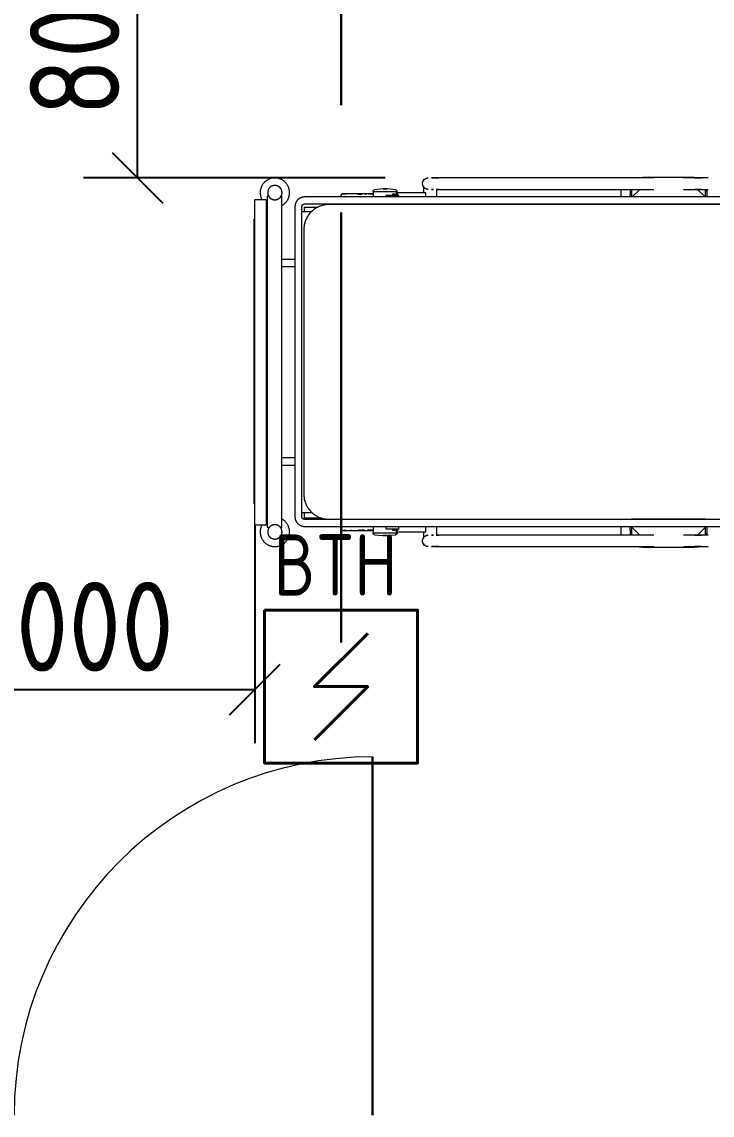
# Model space of a CAD drawing. Header units: millimetres. Extents: x -174154 to -170572, y -111302 to -109817.
# Drawn here: x -171632.9 to -171613.64, y -110535.89 to -110505.38 of the extents above; entities that cross this region are included whole.
import ezdxf

# ---------------------------------------------------------------- set-up
doc = ezdxf.new("R2010")
doc.units = ezdxf.units.MM
doc.set_wipeout_variables(frame=1)
doc.linetypes.add('ACAD_ISO02W100', pattern=[15, 12, -3])
doc.layers.get('Defpoints').update_dxf_attribs({"color": 70})
for name, color, linetype, lineweight in [('!Подложка', 252, 'ACAD_ISO02W100', 25), ('Двери', 7, 'Continuous', 18), ('Кабель ПС', 20, 'ACAD_ISO02W100', 30), ('Панель', 7, 'Continuous', 18), ('ПС', 1, 'Continuous', 50), ('Размеры', 7, 'Continuous', 9), ('Специальное оборудование', 7, 'Continuous', 18)]:
    doc.layers.add(name, color=color, linetype=linetype, lineweight=lineweight)
doc.styles.add('GOST Common', font='GOST Common.ttf', dxfattribs={"width": 0.9, "height": 250})
doc.styles.get("Standard").update_dxf_attribs({"font": 'GOST_A.TTF'})
doc.dimstyles.new('ADSK_Проверочный', dxfattribs={"dimscale": 304.8, "dimtxt": 251.428749, "dimasz": 0.463911, "dimexe": 0.492126, "dimexo": 0.492126, "dimgap": 0.164042, "dimtad": 1, "dimdec": 0, "dimdsep": 46, "dimtxsty": 'GOST Common', "dimblk1": 'OBLIQUE', "dimblk2": 'OBLIQUE', "dimsah": 1, "dimcen": 0.09, "dimazin": 0, "dimtfac": 1, "dimtdec": 4, "dimtix": 1, "dimtmove": 0, "dimatfit": 3, "dimfxl": 1, "dimtvp": 1, "dimtolj": 1, "dimtzin": 0, "dimarcsym": 2})

# ---------------------------------------------------------------- blocks, each defined once
blk = doc.blocks.new('*U11')
at = {"layer": 'ПС', "ltscale": 300, "insert": (138.9, 388.4), "char_height": 120, "width": 281.478, "attachment_point": 5, "bg_fill": 3, "box_fill_scale": 1, "bg_fill_color": 256, "bg_fill_transparency": 0}
blk.add_mtext('BTH', dxfattribs=at)
blk.add_wipeout([(0, 300), (300, 300), (300, 0), (0, 0)]).dxf.layer = 'ПС'
at = {"layer": 'ПС', "color": 1, "lineweight": 40}
blk.add_lwpolyline([(0, 300), (300, 300), (300, 0), (0, 0)], close=True, dxfattribs=at)
at = {"layer": 'ПС', "lineweight": 40, "ltscale": 100}
blk.add_lwpolyline([(202.1, 254.3), (97.9, 150), (202.1, 150), (97.9, 45.7)], dxfattribs=at)
blk = doc.blocks.new('AC_Дверь_Однопольная_ПВХ - 960х2080h В О Л-799633-В_АР_ПЭ_02 Этаж')
at = {"layer": 'Панель', "lineweight": 30}
blk.add_line((500, 62.5), (500, 1062.5), dxfattribs=at)
at = {"layer": 'Панель'}
blk.add_arc((500, 62.5), 1000, 90, 180, dxfattribs=at)
blk = doc.blocks.new('Medical_All_ARJO_Enterprise-8000_Patient-Bed - Citadel-V16-В_АР_ПЭ_02 Этаж')
at = {"layer": 'Специальное оборудование'}
for p, q in [((-784.3, 510.6), (-784.3, 505.7)), ((-784.3, 491.8), (-784.3, 473.8)), ((-784.2, 510.6), (-784.2, 510.6)), ((-784.2, 510.6), (-779.6, 510.6)), ((-741.4, 514.5), (-761.7, 514.5)), ((-761.7, 514.5), (-741.4, 514.5)), ((-141.7, 514.5), (-741.4, 514.5)), ((-180.3, 516), (-177.6, 516)), ((-177.6, 516), (-172.9, 516)), ((-27.7, 516), (-172.9, 516)), ((-172.9, 516), (-172.9, 514.8)), ((-42.2, 514.5), (-58.5, 514.5)), ((-27.7, 514.8), (-27.7, 516)), ((-27.7, 516), (-23.1, 516)), ((-8.8, 514.5), (-26.9, 514.5)), ((-26.7, 514.5), (-8.8, 514.5)), ((-23.1, 516), (-20.3, 516)), ((-1220.7, 464.5), (-1220.7, -461.4)), ((-1220.7, 464.5), (-1216.7, 464.5)), ((-1180.9, 464.5), (-1178.9, 464.5)), ((-1178.9, -461.4), (-1178.9, 464.5)), ((7.5, 461.2), (-1116, 461.2)), ((-976.7, 468.8), (-976.7, 468.8)), ((-955.7, 468.8), (-967.4, 468.8)), ((-967.4, 468.8), (-955.7, 468.8)), ((-966.4, 469.7), (-966.4, 468.8)), ((-964.8, 469.7), (-962.1, 469.7)), ((-955.7, 468.8), (-955.7, 468.8)), ((-938.5, 469.7), (-955.1, 469.7)), ((-938.5, 469.7), (-954.9, 469.7)), ((-944.4, 468.8), (-946.7, 468.8)), ((-946.7, 468.8), (-944.4, 468.8)), ((-944.2, 468.8), (-946.4, 468.8)), ((-946.4, 468.8), (-944.2, 468.8)), ((-938.5, 469.7), (-935.6, 469.7)), ((-938.5, 469.7), (-924.6, 469.7)), ((-924.6, 469.7), (-938.5, 469.7)), ((-938.5, 469.7), (-924.6, 469.7)), ((-924.6, 469.7), (-938.5, 469.7)), ((-924.6, 468.8), (-938.5, 468.8)), ((-924.6, 468.8), (-938.5, 468.8)), ((-924.9, 476.5), (-924.9, 460.9)), ((-924.9, 476.5), (-908.1, 476.5)), ((-897.9, 483.8), (-920.4, 481.4)), ((-908.1, 476.5), (-891.4, 476.5)), ((-891.4, 483.8), (-897, 483.8)), ((-897, 483.8), (-891.4, 483.8)), ((-891.4, 483.8), (-885.7, 483.8)), ((-885.7, 483.8), (-891.4, 483.8)), ((-891.4, 476.5), (-874.7, 476.5)), ((-887.9, 466), (-870.3, 466)), ((-887.9, 460.8), (-887.9, 466)), ((-862.4, 481.4), (-884.9, 483.8)), ((-874.7, 476.5), (-862.4, 476.5)), ((-870.5, 469), (-870.5, 466)), ((-870.5, 469), (-855.8, 469)), ((-865.1, 469), (-870.5, 469)), ((-870.3, 466), (-853.2, 466)), ((-865.8, 469.7), (-865.7, 469.7)), ((-862.4, 476.5), (-857.9, 476.5)), ((-855.8, 469), (-861.3, 469)), ((-859.6, 473.8), (-815.1, 473.8)), ((-859.6, 466), (-859.6, 473.8)), ((-857.9, 466), (-857.9, 476.5)), ((-855.8, 466), (-855.8, 469)), ((-853.2, 460.8), (-853.2, 466)), ((-815.1, 473.8), (-809.9, 473.8)), ((-809.9, 473.8), (-777.8, 473.8)), ((-777.8, 460.8), (-777.8, 473.8)), ((-755.8, 482.5), (-761.7, 482.5)), ((-761.7, 482.5), (-755.9, 482.5)), ((-741.4, 482.5), (-748.9, 482.5)), ((-748.9, 482.5), (-741.4, 482.5)), ((-747.1, 460.8), (-747.1, 482.5)), ((-741.4, 482.5), (-141.7, 482.5)), ((-232.3, 475.3), (-232.3, 482.1)), ((-232.3, 472.4), (-232.3, 475.3)), ((-232.3, 463.2), (-232.3, 472.4)), ((-232.3, 461), (-232.3, 463.2)), ((-207.9, 482.1), (-207.9, 475.3)), ((-203.7, 477.3), (-207.9, 477.3)), ((-207.9, 475.3), (-207.9, 472.4)), ((-207.9, 472.4), (-207.9, 468)), ((-207.9, 462.1), (-207.9, 468.4)), ((-203.7, 479.6), (-203.7, 476.4)), ((-203.7, 476.8), (-203.7, 470.4)), ((-203.7, 470.4), (-203.7, 462.1)), ((-201.2, 462.4), (-202.4, 461)), ((-180.8, 482.5), (-201.2, 462.4)), ((-58.5, 482.5), (-42.2, 482.5)), ((-26.9, 482.5), (-8.8, 482.5)), ((-8.8, 482.5), (-26.7, 482.5)), ((0.6, 462.4), (-19.8, 482.5)), ((785.8, 461.2), (1.7, 461.2)), ((3.1, 476.4), (3.1, 479.6)), ((7.3, 477.3), (3.1, 477.3)), ((3.1, 470.4), (3.1, 476.8)), ((3.1, 462.1), (3.1, 470.4)), ((7.3, 475.3), (7.3, 482.1)), ((7.3, 472.4), (7.3, 475.3)), ((7.3, 463.2), (7.3, 472.4)), ((7.3, 461.2), (7.3, 463.2)), ((-1222.9, 453.4), (-1254.9, 453.4)), ((-1254.9, 387.2), (-1254.9, 453.4)), ((-1222.9, 453.4), (-1222.9, 387.2)), ((-1142.8, 434.5), (-1142.8, -431.5)), ((-1123.2, -431.5), (-1123.2, 434.5)), ((-1117.3, 432.7), (-1117.3, 419.5)), ((-1117.3, 432.7), (-1105, 432.7)), ((-1116, 441.7), (7.5, 441.7)), ((-1105, 432.7), (-1080.5, 432.7)), ((-1080.5, 432.7), (-1078, 432.7)), ((-88.8, 440.1), (-1048, 440.1)), ((-1004.5, 442), (-1004.5, 440.1)), ((-924.9, 442), (-924.9, 440.1)), ((-887.9, 439.8), (-887.9, 442)), ((-853.2, 439.8), (-853.2, 442)), ((-207.9, 440), (-207.9, 442)), ((-203.7, 442), (-203.7, 440)), ((1.7, 441.7), (785.8, 441.7)), ((3.1, 440), (3.1, 441.6)), ((7.3, 441.6), (7.3, 440)), ((-1254.9, 399.6), (-1256.9, 399.6)), ((-1256.9, 384.6), (-1256.9, 399.6)), ((-1256.9, 399.6), (-1256.9, 395.2)), ((-1097.5, 419.5), (-1123.2, 419.5)), ((-1256.9, -380.4), (-1256.9, 384.6)), ((-1254.9, -387.2), (-1254.9, 387.2)), ((-1222.9, 387.2), (-1222.9, -387.2)), ((-1118, 370.1), (-1118, -368.1)), ((-1142.5, 287.2), (-1178.9, 287.2)), ((-1178.9, 267.2), (-1142.5, 267.2)), ((-1142.4, -267.2), (-1178.9, -267.2)), ((-1178.9, -287.2), (-1142.4, -287.2)), ((-1256.9, -395.4), (-1256.9, -380.4)), ((-1256.9, -391), (-1256.9, -395.4)), ((-1256.9, -395.4), (-1254.9, -395.4)), ((-1254.9, -453.4), (-1254.9, -387.2)), ((-1222.9, -387.2), (-1222.9, -453.4)), ((-1123.2, -419.5), (-1095.1, -419.5)), ((-1117.3, -419.5), (-1117.3, -434.9)), ((-1254.9, -453.4), (-1222.9, -453.4)), ((-1221.6, -439.4), (-1222.8, -440.2)), ((-1105, -434.9), (-1117.3, -434.9)), ((7.5, -438.8), (-1116, -438.8)), ((-1080.5, -434.9), (-1105, -434.9)), ((-1068.6, -434.9), (-1080.5, -434.9)), ((-1048, -438.1), (-88.8, -438.1)), ((-887.9, -439.2), (-887.9, -437.7)), ((-853.2, -439.2), (-853.2, -437.7)), ((3.1, -438.4), (-203.7, -438.4)), ((785.8, -438.8), (1.7, -438.8)), ((-1214.8, -461.4), (-1220.7, -461.4)), ((-1178.9, -461.4), (-1182.8, -461.4)), ((-1116, -458.3), (7.5, -458.3)), ((-984.2, -469.7), (-986.5, -469.7)), ((-976.6, -468.8), (-976.6, -468.8)), ((-966.4, -468.8), (-966.4, -469.7)), ((-958, -468.8), (-965.2, -468.8)), ((-965.2, -468.8), (-958, -468.8)), ((-958.6, -468.8), (-965.1, -468.8)), ((-965.1, -468.8), (-958.6, -468.8)), ((-961.4, -469.7), (-964.1, -469.7)), ((-948.6, -468.8), (-956.3, -468.8)), ((-948.8, -468.8), (-954.9, -468.8)), ((-938.5, -469.7), (-941.2, -469.7)), ((-924.4, -468.8), (-938.5, -468.8)), ((-924.5, -468.8), (-938.5, -468.8)), ((-938.5, -469.7), (-938.5, -469.7)), ((-924.5, -469.7), (-938.5, -469.7)), ((-938.5, -469.7), (-938.5, -469.7)), ((-924.5, -469.7), (-938.5, -469.7)), ((-924.9, -458), (-924.9, -476.5)), ((-924.9, -476.5), (-921.5, -476.5)), ((-921.5, -476.5), (-917.6, -476.5)), ((-920.4, -481.4), (-897.9, -483.8)), ((-917.6, -476.5), (-912.3, -476.5)), ((-912.3, -476.5), (-891.4, -476.5)), ((-891.4, -483.8), (-897, -483.8)), ((-897, -483.8), (-891.4, -483.8)), ((-891.4, -476.5), (-857.9, -476.5)), ((-891.4, -483.8), (-885.7, -483.8)), ((-885.7, -483.8), (-891.4, -483.8)), ((-887.9, -466), (-887.9, -458)), ((-870.3, -466), (-887.9, -466)), ((-884.9, -483.8), (-862.4, -481.4)), ((-870.5, -466), (-870.5, -469)), ((-870.5, -469), (-865.1, -469)), ((-855.8, -469), (-870.5, -469)), ((-853.2, -466), (-870.3, -466)), ((-865.8, -469.7), (-865.7, -469.7)), ((-861.3, -469), (-855.8, -469)), ((-859.6, -473.8), (-859.6, -466)), ((-815.1, -473.8), (-859.6, -473.8)), ((-857.9, -476.5), (-859.1, -476.5)), ((-857.9, -476.5), (-857.9, -473.8)), ((-855.8, -469), (-855.8, -466)), ((-853.2, -466), (-853.2, -458)), ((-809.9, -473.8), (-815.1, -473.8)), ((-777.8, -473.8), (-809.9, -473.8)), ((-784.3, -473.8), (-784.3, -491.8)), ((-777.8, -473.8), (-777.8, -458)), ((-755.9, -482.5), (-761.7, -482.5)), ((-761.7, -482.5), (-755.8, -482.5)), ((-741.4, -482.5), (-748.9, -482.5)), ((-748.9, -482.5), (-741.4, -482.5)), ((-747.1, -482.5), (-747.1, -458)), ((-141.7, -482.5), (-741.4, -482.5)), ((-232.3, -463.2), (-232.3, -457.9)), ((-232.3, -472.4), (-232.3, -463.2)), ((-232.3, -475.3), (-232.3, -472.4)), ((-232.3, -482.1), (-232.3, -475.3)), ((-207.9, -468.4), (-207.9, -458.1)), ((-207.9, -468), (-207.9, -472.4)), ((-207.9, -472.4), (-207.9, -475.3)), ((-207.9, -475.3), (-207.9, -482.1)), ((-207.9, -477.3), (-203.7, -477.3)), ((-203.7, -458.1), (-203.7, -470.4)), ((-203.7, -470.4), (-203.7, -476.8)), ((-203.7, -476.4), (-203.7, -479.6)), ((-201.2, -462.4), (-180.8, -482.5)), ((-42.2, -482.5), (-58.5, -482.5)), ((-8.8, -482.5), (-26.9, -482.5)), ((-26.7, -482.5), (-8.8, -482.5)), ((-19.8, -482.5), (0.6, -462.4)), ((1.7, -458.3), (785.8, -458.3)), ((3.1, -470.4), (3.1, -458.3)), ((3.1, -476.8), (3.1, -470.4)), ((3.1, -479.6), (3.1, -476.4)), ((3.1, -477.3), (7.3, -477.3)), ((7.3, -463.2), (7.3, -458.3)), ((7.3, -472.4), (7.3, -463.2)), ((7.3, -475.3), (7.3, -472.4)), ((7.3, -482.1), (7.3, -475.3)), ((-784.3, -505.7), (-784.3, -510.6)), ((-779.6, -510.6), (-784.2, -510.6)), ((-784.2, -510.6), (-784.2, -510.6)), ((-741.4, -514.5), (-761.7, -514.5)), ((-761.7, -514.5), (-741.4, -514.5)), ((-741.4, -514.5), (-141.7, -514.5)), ((-177.6, -516), (-180.3, -516)), ((-172.9, -516), (-177.6, -516)), ((-172.9, -514.8), (-172.9, -516)), ((-172.9, -516), (-27.7, -516)), ((-58.5, -514.5), (-42.2, -514.5)), ((-27.7, -516), (-27.7, -514.8)), ((-23.1, -516), (-27.7, -516)), ((-26.9, -514.5), (-8.8, -514.5)), ((-8.8, -514.5), (-26.7, -514.5)), ((-20.3, -516), (-23.1, -516))]:
    blk.add_line(p, q, dxfattribs=at)
at = {"layer": 'Специальное оборудование', "flags": 128}
for points in [[(-1157.8, 473.4), (-1157.8, 475.1), (-1157.9, 476.7), (-1158.1, 478.3), (-1158.3, 480), (-1158.6, 481.6), (-1159, 483.2), (-1159.4, 484.8), (-1159.9, 486.3), (-1160.4, 487.9), (-1161, 489.4), (-1161.7, 490.9), (-1162.4, 492.4), (-1163.2, 493.8), (-1164.1, 495.2), (-1165, 496.6), (-1165.9, 497.9), (-1166.9, 499.2), (-1168, 500.5), (-1169.1, 501.7), (-1170.2, 502.8), (-1171.4, 504), (-1172.7, 505), (-1174, 506.1), (-1175.3, 507), (-1176.7, 507.9), (-1178.1, 508.8), (-1179.5, 509.6), (-1180.9, 510.3), (-1182.4, 511), (-1183.9, 511.7), (-1185.5, 512.2), (-1187.1, 512.7), (-1188.6, 513.2), (-1190.2, 513.5), (-1191.8, 513.8), (-1193.5, 514.1), (-1195.1, 514.3), (-1196.7, 514.4), (-1198.4, 514.4), (-1200, 514.4), (-1201.6, 514.3), (-1203.3, 514.2), (-1204.9, 514), (-1206.5, 513.7), (-1208.1, 513.4), (-1209.7, 513), (-1211.3, 512.5), (-1212.8, 512), (-1214.4, 511.4), (-1215.9, 510.7), (-1217.3, 510), (-1218.8, 509.2), (-1220.2, 508.4), (-1221.6, 507.5), (-1222.9, 506.6), (-1224.2, 505.6), (-1225.5, 504.6), (-1226.7, 503.5), (-1227.9, 502.3), (-1229, 501.1), (-1230.1, 499.9), (-1231.2, 498.6), (-1232.1, 497.3), (-1233.1, 496), (-1233.9, 494.6), (-1234.8, 493.2), (-1235.5, 491.7), (-1236.2, 490.2), (-1236.9, 488.7), (-1237.4, 487.2), (-1238, 485.6), (-1238.4, 484), (-1238.8, 482.4), (-1239.1, 480.8), (-1239.4, 479.2), (-1239.6, 477.6), (-1239.7, 476), (-1239.8, 474.3), (-1239.8, 473.4)], [(-1178.8, 473.4), (-1178.8, 474.2), (-1178.9, 475), (-1179, 475.8), (-1179.1, 476.6), (-1179.2, 477.4), (-1179.4, 478.2), (-1179.6, 479), (-1179.8, 479.7), (-1180.1, 480.5), (-1180.4, 481.2), (-1180.7, 482), (-1181.1, 482.7), (-1181.5, 483.4), (-1181.9, 484.1), (-1182.3, 484.7), (-1182.8, 485.4), (-1183.3, 486), (-1183.8, 486.6), (-1184.3, 487.2), (-1184.9, 487.8), (-1185.5, 488.3), (-1186.1, 488.9), (-1186.7, 489.3), (-1187.3, 489.8), (-1188, 490.3), (-1188.7, 490.7), (-1189.4, 491.1), (-1190.1, 491.4), (-1190.8, 491.8), (-1191.6, 492.1), (-1192.3, 492.4), (-1193.1, 492.6), (-1193.8, 492.8), (-1194.6, 493), (-1195.4, 493.1), (-1196.2, 493.3), (-1197, 493.4), (-1197.8, 493.4), (-1198.6, 493.4), (-1199.4, 493.4), (-1200.2, 493.4), (-1201, 493.3), (-1201.8, 493.2), (-1202.6, 493.1), (-1203.4, 492.9), (-1204.1, 492.7), (-1204.9, 492.5), (-1205.6, 492.2), (-1206.4, 491.9), (-1207.1, 491.6), (-1207.9, 491.3), (-1208.6, 490.9), (-1209.2, 490.5), (-1209.9, 490.1), (-1210.6, 489.6), (-1211.2, 489.1), (-1211.8, 488.6), (-1212.4, 488.1), (-1213, 487.5), (-1213.6, 486.9), (-1214.1, 486.3), (-1214.6, 485.7), (-1215.1, 485.1), (-1215.5, 484.4), (-1215.9, 483.7), (-1216.3, 483.1), (-1216.7, 482.3), (-1217.1, 481.6), (-1217.4, 480.9), (-1217.7, 480.1), (-1217.9, 479.4), (-1218.1, 478.6), (-1218.3, 477.8), (-1218.5, 477), (-1218.6, 476.3), (-1218.7, 475.5), (-1218.8, 474.7), (-1218.8, 473.9), (-1218.8, 473.4)], [(-770.8, 482.5), (-771.4, 482.5), (-772, 482.5), (-772.7, 482.6), (-773.3, 482.7), (-773.9, 482.8), (-774.6, 482.9), (-775.2, 483.1), (-775.8, 483.3), (-776.4, 483.5), (-777, 483.7), (-777.6, 484), (-778.1, 484.3), (-778.7, 484.6), (-779.3, 484.9), (-779.8, 485.3), (-780.3, 485.6), (-780.8, 486), (-781.3, 486.4), (-781.8, 486.9), (-782.2, 487.3), (-782.7, 487.8), (-783.1, 488.3), (-783.5, 488.8), (-783.9, 489.3), (-784.2, 489.8), (-784.6, 490.4), (-784.9, 490.9), (-785.2, 491.5), (-785.4, 492.1), (-785.7, 492.7), (-785.9, 493.3), (-786.1, 493.9), (-786.3, 494.5), (-786.4, 495.1), (-786.5, 495.7), (-786.6, 496.4), (-786.7, 497), (-786.7, 497.6), (-786.8, 498.3), (-786.7, 498.9), (-786.7, 499.6), (-786.7, 500.2), (-786.6, 500.8), (-786.5, 501.5), (-786.3, 502.1), (-786.2, 502.7), (-786, 503.3), (-785.8, 503.9), (-785.6, 504.5), (-785.3, 505.1), (-785, 505.7), (-784.7, 506.3), (-784.4, 506.8), (-784.1, 507.3), (-783.7, 507.9), (-783.3, 508.4), (-782.9, 508.9), (-782.5, 509.4), (-782, 509.8), (-781.6, 510.3), (-781.1, 510.7), (-780.6, 511.1), (-780.1, 511.5), (-779.5, 511.8), (-779, 512.2), (-778.4, 512.5), (-777.9, 512.8), (-777.3, 513.1), (-776.7, 513.3), (-776.1, 513.5), (-775.5, 513.7), (-774.9, 513.9), (-774.3, 514.1), (-773.6, 514.2), (-773, 514.3), (-772.4, 514.4), (-771.7, 514.4), (-771.1, 514.5), (-770.8, 514.5)], [(-183, 515.1), (-181.7, 515.7), (-180.3, 516)], [(10.5, 514.5), (7.3, 514.5), (4.1, 514.5), (0.9, 514.5), (-2.2, 514.5), (-5.3, 514.5), (-8.4, 514.5), (-11.5, 514.5), (-14.5, 514.5), (-17.5, 514.5), (-20.4, 514.5), (-23.3, 514.5), (-26.1, 514.5), (-28.8, 514.5), (-31.5, 514.5), (-34.1, 514.5), (-36.6, 514.5), (-39, 514.5), (-41.3, 514.5), (-42.2, 514.5)], [(-20.3, 516), (-18.9, 515.7), (-17.6, 515.1)], [(-1239.8, 473.4), (-1239.8, 471.8), (-1239.7, 470.2), (-1239.5, 468.5), (-1239.3, 466.9), (-1239, 465.3), (-1238.6, 463.7), (-1238.2, 462.1), (-1237.7, 460.5), (-1237.2, 459), (-1236.6, 457.5), (-1235.9, 456), (-1235.2, 454.5)], [(-1218.8, 473.4), (-1218.8, 472.6), (-1218.7, 471.8), (-1218.7, 471), (-1218.6, 470.3), (-1218.4, 469.5), (-1218.2, 468.7), (-1218, 467.9), (-1217.8, 467.1), (-1217.5, 466.4), (-1217.2, 465.6), (-1216.9, 464.9), (-1216.5, 464.2), (-1216.2, 463.5), (-1215.8, 462.8), (-1215.3, 462.1), (-1214.8, 461.5), (-1214.4, 460.9), (-1213.8, 460.2), (-1213.3, 459.7), (-1212.7, 459.1), (-1212.2, 458.5), (-1211.5, 458), (-1210.9, 457.5), (-1210.3, 457.1), (-1209.6, 456.6), (-1208.9, 456.2), (-1208.2, 455.8), (-1207.5, 455.4), (-1206.8, 455.1), (-1206.1, 454.8), (-1205.3, 454.5), (-1204.5, 454.3), (-1203.8, 454.1), (-1203, 453.9), (-1202.2, 453.7), (-1201.4, 453.6), (-1200.6, 453.5), (-1199.8, 453.5), (-1199, 453.4), (-1198.2, 453.4), (-1197.4, 453.5), (-1196.6, 453.6), (-1195.8, 453.7), (-1195, 453.8), (-1194.3, 454), (-1193.5, 454.2), (-1192.7, 454.4), (-1192, 454.6), (-1191.2, 454.9), (-1190.5, 455.3), (-1189.8, 455.6), (-1189.1, 456), (-1188.4, 456.4), (-1187.7, 456.8), (-1187, 457.3), (-1186.4, 457.8), (-1185.8, 458.3), (-1185.2, 458.8), (-1184.6, 459.3), (-1184.1, 459.9), (-1183.5, 460.5), (-1183, 461.2), (-1182.5, 461.8), (-1182.1, 462.5), (-1181.7, 463.1), (-1181.3, 463.8), (-1180.9, 464.5), (-1180.6, 465.3), (-1180.2, 466), (-1180, 466.7), (-1179.7, 467.5), (-1179.5, 468.3), (-1179.3, 469), (-1179.1, 469.8), (-1179, 470.6), (-1178.9, 471.4), (-1178.8, 472.2), (-1178.8, 473), (-1178.8, 473.4)], [(-1178.8, 437.6), (-1177.4, 438.5), (-1176, 439.4), (-1174.7, 440.3), (-1173.4, 441.3), (-1172.1, 442.3), (-1170.9, 443.4), (-1169.7, 444.6), (-1168.6, 445.7), (-1167.5, 447), (-1166.5, 448.2), (-1165.5, 449.6), (-1164.5, 450.9), (-1163.7, 452.3), (-1162.9, 453.7), (-1162.1, 455.2), (-1161.4, 456.7), (-1160.8, 458.2), (-1160.2, 459.7), (-1159.7, 461.3), (-1159.2, 462.8), (-1158.8, 464.4), (-1158.5, 466), (-1158.2, 467.7), (-1158, 469.3), (-1157.9, 470.9), (-1157.8, 472.6), (-1157.8, 473.4)], [(-1116, 461.2), (-1117.1, 461.2), (-1118.1, 461.1), (-1119.2, 461), (-1120.3, 460.9), (-1121.3, 460.7), (-1122.4, 460.5), (-1123.4, 460.2), (-1124.4, 459.9), (-1125.4, 459.5), (-1126.4, 459.1), (-1127.4, 458.7), (-1128.4, 458.2), (-1129.3, 457.7), (-1130.2, 457.1), (-1131.1, 456.6), (-1132, 455.9), (-1132.8, 455.3), (-1133.6, 454.6), (-1134.4, 453.9), (-1135.2, 453.1), (-1135.9, 452.3), (-1136.6, 451.5), (-1137.3, 450.7), (-1137.9, 449.8), (-1138.5, 448.9), (-1139.1, 448), (-1139.6, 447.1), (-1140.1, 446.1), (-1140.5, 445.2), (-1140.9, 444.2), (-1141.3, 443.2), (-1141.6, 442.1), (-1141.9, 441.1), (-1142.2, 440.1), (-1142.4, 439), (-1142.5, 438), (-1142.6, 436.9), (-1142.7, 435.8), (-1142.8, 434.8), (-1142.8, 434.5)], [(-1013.4, 460.9), (-1013.5, 462.4), (-1013.4, 465.4), (-1013.3, 467.8)], [(-1013.3, 467.8), (-1013.2, 467.9), (-1013.2, 468), (-1013.2, 468.1), (-1013.2, 468.2), (-1013.2, 468.2), (-1013.2, 468.3), (-1013.1, 468.4), (-1013.1, 468.5), (-1013.1, 468.5), (-1013, 468.6), (-1013, 468.7), (-1013, 468.8), (-1012.9, 468.8), (-1012.9, 468.9), (-1012.8, 468.9), (-1012.8, 469), (-1012.7, 469.1), (-1012.7, 469.1), (-1012.6, 469.2), (-1012.5, 469.2), (-1012.5, 469.3), (-1012.4, 469.3), (-1012.3, 469.4), (-1012.3, 469.4), (-1012.2, 469.5), (-1012.1, 469.5), (-1012.1, 469.5), (-1012, 469.6), (-1011.9, 469.6), (-1011.8, 469.6), (-1011.8, 469.6), (-1011.7, 469.7), (-1011.6, 469.7), (-1011.5, 469.7), (-1011.5, 469.7), (-1011.4, 469.7), (-1011.3, 469.7), (-1011.3, 469.7)], [(-938.5, 469.7), (-941.4, 469.7), (-944.3, 469.7), (-947.2, 469.7), (-950.1, 469.7), (-952.9, 469.7), (-955.8, 469.7), (-958.6, 469.7), (-961.4, 469.7), (-964.1, 469.7), (-966.8, 469.7), (-969.5, 469.7), (-972.1, 469.7), (-974.6, 469.7), (-977.1, 469.7), (-979.6, 469.7), (-981.9, 469.7), (-984.2, 469.7), (-986.5, 469.7), (-988.6, 469.7), (-990.7, 469.7), (-992.7, 469.7), (-994.6, 469.7), (-996.4, 469.7), (-998.1, 469.7), (-999.7, 469.7), (-1001.2, 469.7), (-1002.7, 469.7), (-1004, 469.7), (-1005.2, 469.7), (-1006.3, 469.7), (-1007.3, 469.7), (-1008.2, 469.7), (-1009, 469.7), (-1009.7, 469.7), (-1010.2, 469.7), (-1010.6, 469.7), (-1011, 469.7), (-1011.2, 469.7), (-1011.3, 469.7), (-1011.3, 469.7)], [(-1011.3, 469.7), (-1011.2, 469.7), (-1011, 469.7), (-1010.7, 469.7), (-1010.3, 469.7), (-1009.8, 469.7), (-1009.2, 469.7), (-1008.4, 469.7), (-1007.6, 469.7), (-1006.6, 469.7), (-1005.5, 469.7), (-1004.3, 469.7), (-1003, 469.7), (-1001.6, 469.7), (-1000.1, 469.7)], [(-924.9, 469.7), (-926.1, 469.7), (-929, 469.7), (-931.9, 469.7), (-934.8, 469.7), (-937.7, 469.7), (-938.5, 469.7)], [(-924.9, 476.5), (-924.9, 476.7), (-924.8, 476.9), (-924.8, 477.1), (-924.8, 477.3), (-924.7, 477.5), (-924.7, 477.7), (-924.6, 477.9), (-924.6, 478.1), (-924.5, 478.2), (-924.4, 478.4), (-924.3, 478.6), (-924.3, 478.8), (-924.2, 479), (-924, 479.1), (-923.9, 479.3), (-923.8, 479.5), (-923.7, 479.6), (-923.6, 479.8), (-923.4, 479.9), (-923.3, 480.1), (-923.1, 480.2), (-923, 480.3), (-922.8, 480.4), (-922.7, 480.6), (-922.5, 480.7), (-922.3, 480.8), (-922.1, 480.9), (-922, 480.9), (-921.8, 481), (-921.6, 481.1), (-921.4, 481.2), (-921.2, 481.2), (-921, 481.3), (-920.8, 481.3), (-920.6, 481.3), (-920.4, 481.4), (-920.4, 481.4)], [(-865.6, 469.7), (-865.5, 469.7), (-865.4, 469.7)], [(-862.4, 481.4), (-862.2, 481.4), (-862, 481.3), (-861.8, 481.3), (-861.6, 481.2), (-861.4, 481.2), (-861.2, 481.1), (-861, 481), (-860.9, 481), (-860.7, 480.9), (-860.5, 480.8), (-860.3, 480.7), (-860.2, 480.6), (-860, 480.5), (-859.8, 480.3), (-859.7, 480.2), (-859.5, 480.1), (-859.4, 479.9), (-859.2, 479.8), (-859.1, 479.6), (-859, 479.5), (-858.9, 479.3), (-858.8, 479.2), (-858.6, 479), (-858.5, 478.8), (-858.5, 478.6), (-858.4, 478.5), (-858.3, 478.3), (-858.2, 478.1), (-858.2, 477.9), (-858.1, 477.7), (-858.1, 477.5), (-858, 477.3), (-858, 477.1), (-858, 476.9), (-857.9, 476.7), (-857.9, 476.5), (-857.9, 476.5)], [(-42.2, 482.5), (-39.8, 482.5), (-37.4, 482.5), (-34.9, 482.5), (-32.4, 482.5), (-29.7, 482.5), (-27, 482.5), (-24.3, 482.5), (-21.4, 482.5), (-18.5, 482.5), (-15.6, 482.5), (-12.6, 482.5), (-9.5, 482.5), (-6.4, 482.5), (-3.3, 482.5), (-0.2, 482.5), (3, 482.5), (6.2, 482.5), (9.4, 482.5), (10.5, 482.5)], [(-1222.8, 440.2), (-1222.3, 439.9), (-1221, 438.9)], [(-1123.2, 434.5), (-1123.2, 434.8), (-1123.2, 435.1), (-1123.2, 435.3), (-1123.2, 435.6), (-1123.1, 435.9), (-1123, 436.2), (-1123, 436.5), (-1122.9, 436.8), (-1122.8, 437), (-1122.7, 437.3), (-1122.6, 437.6), (-1122.4, 437.8), (-1122.3, 438.1), (-1122.1, 438.3), (-1122, 438.6), (-1121.8, 438.8), (-1121.6, 439), (-1121.4, 439.2), (-1121.3, 439.5), (-1121, 439.7), (-1120.8, 439.9), (-1120.6, 440.1), (-1120.4, 440.2), (-1120.2, 440.4), (-1119.9, 440.6), (-1119.7, 440.7), (-1119.4, 440.9), (-1119.2, 441), (-1118.9, 441.1), (-1118.6, 441.2), (-1118.4, 441.3), (-1118.1, 441.4), (-1117.8, 441.5), (-1117.5, 441.6), (-1117.2, 441.6), (-1116.9, 441.7), (-1116.7, 441.7), (-1116.4, 441.7), (-1116.1, 441.7), (-1116, 441.7)], [(-1048, 440.1), (-1050.8, 440), (-1053.6, 439.8), (-1056.4, 439.6), (-1059.1, 439.2), (-1061.9, 438.7), (-1064.6, 438.1), (-1067.3, 437.3), (-1070, 436.5), (-1072.6, 435.6), (-1075.2, 434.5), (-1077.8, 433.4), (-1080.3, 432.2), (-1082.8, 430.8), (-1085.2, 429.4), (-1087.5, 427.8), (-1089.8, 426.2), (-1092, 424.5), (-1094.1, 422.7), (-1096.2, 420.8), (-1098.2, 418.8), (-1100.1, 416.8), (-1101.9, 414.7), (-1103.7, 412.5), (-1105.3, 410.2), (-1106.9, 407.9), (-1108.4, 405.5), (-1109.7, 403.1), (-1111, 400.6), (-1112.2, 398), (-1113.2, 395.4), (-1114.2, 392.8), (-1115.1, 390.1), (-1115.8, 387.4), (-1116.4, 384.7), (-1117, 382), (-1117.4, 379.2), (-1117.7, 376.4), (-1117.9, 373.6), (-1118, 370.8), (-1118, 370.1)], [(42.3, 440.1), (27.8, 440.1), (13.1, 440.1), (-1.7, 440.1), (-16.7, 440.1), (-31.9, 440.1), (-47.1, 440.1), (-62.3, 440.1), (-77.7, 440.1), (-88.8, 440.1)], [(-1118, -368.1), (-1117.9, -370.9), (-1117.8, -373.7), (-1117.5, -376.5), (-1117.1, -379.3), (-1116.6, -382), (-1116, -384.8), (-1115.3, -387.5), (-1114.4, -390.1), (-1113.5, -392.8), (-1112.5, -395.4), (-1111.3, -397.9), (-1110.1, -400.4), (-1108.7, -402.9), (-1107.3, -405.3), (-1105.8, -407.6), (-1104.1, -409.9), (-1102.4, -412.1), (-1100.6, -414.3), (-1098.7, -416.3), (-1096.8, -418.3), (-1094.7, -420.2), (-1092.6, -422.1), (-1090.4, -423.8), (-1088.1, -425.5), (-1085.8, -427), (-1083.4, -428.5), (-1081, -429.9), (-1078.5, -431.1), (-1075.9, -432.3), (-1073.4, -433.4), (-1070.7, -434.3), (-1068.1, -435.2), (-1065.4, -435.9), (-1062.6, -436.6), (-1059.9, -437.1), (-1057.1, -437.5), (-1054.3, -437.8), (-1051.5, -438), (-1048.7, -438.1), (-1048, -438.1)], [(-1234.8, -453.7), (-1235.5, -455.2), (-1236.2, -456.7), (-1236.9, -458.2), (-1237.4, -459.7), (-1238, -461.3), (-1238.4, -462.8), (-1238.8, -464.4), (-1239.1, -466), (-1239.4, -467.7), (-1239.6, -469.3), (-1239.7, -470.9), (-1239.8, -472.6), (-1239.8, -473.4)], [(-1178.8, -473.4), (-1178.8, -472.6), (-1178.9, -471.8), (-1179, -471), (-1179.1, -470.3), (-1179.2, -469.5), (-1179.4, -468.7), (-1179.6, -467.9), (-1179.8, -467.1), (-1180.1, -466.4), (-1180.4, -465.6), (-1180.7, -464.9), (-1181.1, -464.2), (-1181.5, -463.5), (-1181.9, -462.8), (-1182.3, -462.1), (-1182.8, -461.5), (-1183.3, -460.9), (-1183.8, -460.2), (-1184.3, -459.7), (-1184.9, -459.1), (-1185.5, -458.5), (-1186.1, -458), (-1186.7, -457.5), (-1187.3, -457.1), (-1188, -456.6), (-1188.7, -456.2), (-1189.4, -455.8), (-1190.1, -455.4), (-1190.8, -455.1), (-1191.6, -454.8), (-1192.3, -454.5), (-1193.1, -454.3), (-1193.8, -454.1), (-1194.6, -453.9), (-1195.4, -453.7), (-1196.2, -453.6), (-1197, -453.5), (-1197.8, -453.5), (-1198.6, -453.4), (-1199.4, -453.4), (-1200.2, -453.5), (-1201, -453.6), (-1201.8, -453.7), (-1202.6, -453.8), (-1203.4, -454), (-1204.1, -454.2), (-1204.9, -454.4), (-1205.6, -454.6), (-1206.4, -454.9), (-1207.1, -455.3), (-1207.9, -455.6), (-1208.6, -456), (-1209.2, -456.4), (-1209.9, -456.8), (-1210.6, -457.3), (-1211.2, -457.8), (-1211.8, -458.3), (-1212.4, -458.8), (-1213, -459.3), (-1213.6, -459.9), (-1214.1, -460.5), (-1214.6, -461.2), (-1215.1, -461.8), (-1215.5, -462.5), (-1215.9, -463.1), (-1216.3, -463.8), (-1216.7, -464.5), (-1217.1, -465.3), (-1217.4, -466), (-1217.7, -466.7), (-1217.9, -467.5), (-1218.1, -468.3), (-1218.3, -469), (-1218.5, -469.8), (-1218.6, -470.6), (-1218.7, -471.4), (-1218.8, -472.2), (-1218.8, -473), (-1218.8, -473.4)], [(-1157.8, -473.4), (-1157.8, -471.8), (-1157.9, -470.2), (-1158.1, -468.5), (-1158.3, -466.9), (-1158.6, -465.3), (-1159, -463.7), (-1159.4, -462.1), (-1159.9, -460.5), (-1160.4, -459), (-1161, -457.5), (-1161.7, -456), (-1162.4, -454.5), (-1163.2, -453.1), (-1164.1, -451.7), (-1165, -450.3), (-1165.9, -449), (-1166.9, -447.7), (-1168, -446.4), (-1169.1, -445.2), (-1170.2, -444), (-1171.4, -442.9), (-1172.7, -441.8), (-1174, -440.8), (-1175.3, -439.9), (-1176.7, -438.9), (-1178.1, -438.1)], [(-1142.8, -431.5), (-1142.7, -432.6), (-1142.7, -433.7), (-1142.6, -434.7), (-1142.4, -435.8), (-1142.2, -436.8), (-1142, -437.9), (-1141.7, -438.9), (-1141.4, -439.9), (-1141, -441), (-1140.6, -441.9), (-1140.2, -442.9), (-1139.7, -443.9), (-1139.2, -444.8), (-1138.7, -445.7), (-1138.1, -446.6), (-1137.5, -447.5), (-1136.8, -448.4), (-1136.1, -449.2), (-1135.4, -450), (-1134.6, -450.7), (-1133.9, -451.5), (-1133.1, -452.1), (-1132.2, -452.8), (-1131.3, -453.4), (-1130.5, -454), (-1129.5, -454.6), (-1128.6, -455.1), (-1127.7, -455.6), (-1126.7, -456.1), (-1125.7, -456.5), (-1124.7, -456.8), (-1123.7, -457.2), (-1122.6, -457.4), (-1121.6, -457.7), (-1120.5, -457.9), (-1119.5, -458.1), (-1118.4, -458.2), (-1117.4, -458.2), (-1116.3, -458.3), (-1116, -458.3)], [(-1116, -438.8), (-1116.3, -438.8), (-1116.6, -438.7), (-1116.9, -438.7), (-1117.2, -438.7), (-1117.4, -438.6), (-1117.7, -438.6), (-1118, -438.5), (-1118.3, -438.4), (-1118.6, -438.3), (-1118.8, -438.2), (-1119.1, -438.1), (-1119.3, -438), (-1119.6, -437.8), (-1119.8, -437.7), (-1120.1, -437.5), (-1120.3, -437.3), (-1120.6, -437.2), (-1120.8, -437), (-1121, -436.8), (-1121.2, -436.6), (-1121.4, -436.4), (-1121.6, -436.1), (-1121.8, -435.9), (-1121.9, -435.7), (-1122.1, -435.4), (-1122.2, -435.2), (-1122.4, -434.9), (-1122.5, -434.7), (-1122.6, -434.4), (-1122.8, -434.2), (-1122.9, -433.9), (-1122.9, -433.6), (-1123, -433.3), (-1123.1, -433), (-1123.1, -432.8), (-1123.2, -432.5), (-1123.2, -432.2), (-1123.2, -431.9), (-1123.2, -431.6), (-1123.2, -431.5)], [(-88.8, -438.1), (-73.5, -438.1), (-58.2, -438.1), (-42.9, -438.1), (-27.7, -438.1), (-12.6, -438.1), (2.3, -438.1), (17.2, -438.1), (31.8, -438.1), (42.3, -438.1)], [(-1239.8, -473.4), (-1239.8, -475.1), (-1239.7, -476.7), (-1239.5, -478.3), (-1239.3, -480), (-1239, -481.6), (-1238.6, -483.2), (-1238.2, -484.8), (-1237.7, -486.3), (-1237.2, -487.9), (-1236.6, -489.4), (-1235.9, -490.9), (-1235.2, -492.4), (-1234.4, -493.8), (-1233.5, -495.2), (-1232.6, -496.6), (-1231.7, -497.9), (-1230.7, -499.2), (-1229.6, -500.5), (-1228.5, -501.7), (-1227.4, -502.8), (-1226.2, -504), (-1224.9, -505), (-1223.6, -506.1), (-1222.3, -507), (-1221, -507.9), (-1219.6, -508.8), (-1218.1, -509.6), (-1216.7, -510.3), (-1215.2, -511), (-1213.7, -511.7), (-1212.1, -512.2), (-1210.6, -512.7), (-1209, -513.2), (-1207.4, -513.5), (-1205.8, -513.8), (-1204.2, -514.1), (-1202.5, -514.3), (-1200.9, -514.4), (-1199.2, -514.4), (-1197.6, -514.4), (-1196, -514.3), (-1194.3, -514.2), (-1192.7, -514), (-1191.1, -513.7), (-1189.5, -513.4), (-1187.9, -513), (-1186.3, -512.5), (-1184.8, -512), (-1183.2, -511.4), (-1181.7, -510.7), (-1180.3, -510), (-1178.8, -509.2), (-1177.4, -508.4), (-1176, -507.5), (-1174.7, -506.6), (-1173.4, -505.6), (-1172.1, -504.6), (-1170.9, -503.5), (-1169.7, -502.3), (-1168.6, -501.1), (-1167.5, -499.9), (-1166.5, -498.6), (-1165.5, -497.3), (-1164.5, -496), (-1163.7, -494.6), (-1162.9, -493.2), (-1162.1, -491.7), (-1161.4, -490.2), (-1160.8, -488.7), (-1160.2, -487.2), (-1159.7, -485.6), (-1159.2, -484), (-1158.8, -482.4), (-1158.5, -480.8), (-1158.2, -479.2), (-1158, -477.6), (-1157.9, -476), (-1157.8, -474.3), (-1157.8, -473.4)], [(-1218.8, -473.4), (-1218.8, -474.2), (-1218.7, -475), (-1218.7, -475.8), (-1218.6, -476.6), (-1218.4, -477.4), (-1218.2, -478.2), (-1218, -479), (-1217.8, -479.7), (-1217.5, -480.5), (-1217.2, -481.2), (-1216.9, -482), (-1216.5, -482.7), (-1216.2, -483.4), (-1215.8, -484.1), (-1215.3, -484.7), (-1214.8, -485.4), (-1214.4, -486), (-1213.8, -486.6), (-1213.3, -487.2), (-1212.7, -487.8), (-1212.2, -488.3), (-1211.5, -488.9), (-1210.9, -489.3), (-1210.3, -489.8), (-1209.6, -490.3), (-1208.9, -490.7), (-1208.2, -491.1), (-1207.5, -491.4), (-1206.8, -491.8), (-1206.1, -492.1), (-1205.3, -492.4), (-1204.5, -492.6), (-1203.8, -492.8), (-1203, -493), (-1202.2, -493.1), (-1201.4, -493.3), (-1200.6, -493.4), (-1199.8, -493.4), (-1199, -493.4), (-1198.2, -493.4), (-1197.4, -493.4), (-1196.6, -493.3), (-1195.8, -493.2), (-1195, -493.1), (-1194.3, -492.9), (-1193.5, -492.7), (-1192.7, -492.5), (-1192, -492.2), (-1191.2, -491.9), (-1190.5, -491.6), (-1189.8, -491.3), (-1189.1, -490.9), (-1188.4, -490.5), (-1187.7, -490.1), (-1187, -489.6), (-1186.4, -489.1), (-1185.8, -488.6), (-1185.2, -488.1), (-1184.6, -487.5), (-1184.1, -486.9), (-1183.5, -486.3), (-1183, -485.7), (-1182.5, -485.1), (-1182.1, -484.4), (-1181.7, -483.7), (-1181.3, -483.1), (-1180.9, -482.3), (-1180.6, -481.6), (-1180.2, -480.9), (-1180, -480.1), (-1179.7, -479.4), (-1179.5, -478.6), (-1179.3, -477.8), (-1179.1, -477), (-1179, -476.3), (-1178.9, -475.5), (-1178.8, -474.7), (-1178.8, -473.9), (-1178.8, -473.4)], [(-1013.3, -467.8), (-1013.4, -464.9), (-1013.5, -461.9), (-1013.4, -458.9)], [(-1011.3, -469.7), (-1011.3, -469.7), (-1011.4, -469.7), (-1011.5, -469.7), (-1011.6, -469.7), (-1011.7, -469.7), (-1011.7, -469.6), (-1011.8, -469.6), (-1011.9, -469.6), (-1012, -469.6), (-1012, -469.5), (-1012.1, -469.5), (-1012.2, -469.5), (-1012.3, -469.4), (-1012.3, -469.4), (-1012.4, -469.3), (-1012.5, -469.3), (-1012.5, -469.3), (-1012.6, -469.2), (-1012.6, -469.1), (-1012.7, -469.1), (-1012.8, -469), (-1012.8, -469), (-1012.9, -468.9), (-1012.9, -468.8), (-1012.9, -468.8), (-1013, -468.7), (-1013, -468.6), (-1013.1, -468.6), (-1013.1, -468.5), (-1013.1, -468.4), (-1013.2, -468.3), (-1013.2, -468.3), (-1013.2, -468.2), (-1013.2, -468.1), (-1013.2, -468), (-1013.2, -468), (-1013.3, -467.9), (-1013.3, -467.8)], [(-999.7, -469.7), (-1001.2, -469.7), (-1002.7, -469.7), (-1004, -469.7), (-1005.2, -469.7), (-1006.3, -469.7), (-1007.3, -469.7), (-1008.2, -469.7), (-1009, -469.7), (-1009.7, -469.7), (-1010.2, -469.7), (-1010.6, -469.7), (-1011, -469.7), (-1011.2, -469.7), (-1011.3, -469.7), (-1011.3, -469.7)], [(-1011.3, -469.7), (-1011.2, -469.7), (-1011, -469.7), (-1010.7, -469.7), (-1010.3, -469.7), (-1009.8, -469.7), (-1009.2, -469.7), (-1008.4, -469.7), (-1007.6, -469.7), (-1006.6, -469.7), (-1005.5, -469.7), (-1004.3, -469.7), (-1003, -469.7), (-1001.6, -469.7), (-1000.1, -469.7), (-998.5, -469.7), (-996.9, -469.7), (-995.1, -469.7), (-993.2, -469.7), (-991.2, -469.7), (-989.2, -469.7), (-987.1, -469.7), (-984.9, -469.7), (-982.6, -469.7), (-980.2, -469.7), (-977.8, -469.7), (-975.3, -469.7), (-972.8, -469.7), (-970.2, -469.7), (-967.5, -469.7), (-964.8, -469.7), (-962.1, -469.7), (-959.3, -469.7), (-956.5, -469.7), (-953.7, -469.7), (-950.8, -469.7), (-948, -469.7), (-945.1, -469.7), (-942.2, -469.7), (-939.3, -469.7), (-938.5, -469.7)], [(-938.5, -469.7), (-935.6, -469.7), (-932.7, -469.7), (-929.8, -469.7), (-926.9, -469.7), (-924.7, -469.7)], [(-920.4, -481.4), (-920.6, -481.4), (-920.8, -481.3), (-921, -481.3), (-921.2, -481.2), (-921.4, -481.2), (-921.6, -481.1), (-921.8, -481), (-921.9, -481), (-922.1, -480.9), (-922.3, -480.8), (-922.5, -480.7), (-922.6, -480.6), (-922.8, -480.5), (-923, -480.3), (-923.1, -480.2), (-923.3, -480.1), (-923.4, -479.9), (-923.5, -479.8), (-923.7, -479.6), (-923.8, -479.5), (-923.9, -479.3), (-924, -479.2), (-924.1, -479), (-924.2, -478.8), (-924.3, -478.6), (-924.4, -478.5), (-924.5, -478.3), (-924.6, -478.1), (-924.6, -477.9), (-924.7, -477.7), (-924.7, -477.5), (-924.8, -477.3), (-924.8, -477.1), (-924.8, -476.9), (-924.9, -476.7), (-924.9, -476.5), (-924.9, -476.5)], [(-865.5, -469.7), (-865.6, -469.7), (-865.7, -469.7)], [(-857.9, -476.5), (-857.9, -476.7), (-858, -476.9), (-858, -477.1), (-858, -477.3), (-858, -477.5), (-858.1, -477.7), (-858.1, -477.9), (-858.2, -478.1), (-858.3, -478.2), (-858.4, -478.4), (-858.4, -478.6), (-858.5, -478.8), (-858.6, -479), (-858.7, -479.1), (-858.9, -479.3), (-859, -479.5), (-859.1, -479.6), (-859.2, -479.8), (-859.4, -479.9), (-859.5, -480.1), (-859.7, -480.2), (-859.8, -480.3), (-860, -480.4), (-860.1, -480.6), (-860.3, -480.7), (-860.5, -480.8), (-860.6, -480.9), (-860.8, -480.9), (-861, -481), (-861.2, -481.1), (-861.4, -481.2), (-861.6, -481.2), (-861.8, -481.3), (-862, -481.3), (-862.2, -481.3), (-862.4, -481.4), (-862.4, -481.4)], [(-770.8, -514.5), (-771.4, -514.4), (-772, -514.4), (-772.7, -514.3), (-773.3, -514.3), (-773.9, -514.1), (-774.6, -514), (-775.2, -513.8), (-775.8, -513.6), (-776.4, -513.4), (-777, -513.2), (-777.6, -512.9), (-778.1, -512.6), (-778.7, -512.3), (-779.3, -512), (-779.8, -511.7), (-780.3, -511.3), (-780.8, -510.9), (-781.3, -510.5), (-781.8, -510.1), (-782.2, -509.6), (-782.7, -509.1), (-783.1, -508.7), (-783.5, -508.2), (-783.9, -507.6), (-784.2, -507.1), (-784.6, -506.6), (-784.9, -506), (-785.2, -505.4), (-785.4, -504.8), (-785.7, -504.3), (-785.9, -503.7), (-786.1, -503), (-786.3, -502.4), (-786.4, -501.8), (-786.5, -501.2), (-786.6, -500.5), (-786.7, -499.9), (-786.7, -499.3), (-786.8, -498.6), (-786.7, -498), (-786.7, -497.4), (-786.7, -496.7), (-786.6, -496.1), (-786.5, -495.4), (-786.3, -494.8), (-786.2, -494.2), (-786, -493.6), (-785.8, -493), (-785.6, -492.4), (-785.3, -491.8), (-785, -491.2), (-784.7, -490.7), (-784.4, -490.1), (-784.1, -489.6), (-783.7, -489), (-783.3, -488.5), (-782.9, -488), (-782.5, -487.6), (-782, -487.1), (-781.6, -486.7), (-781.1, -486.2), (-780.6, -485.8), (-780.1, -485.4), (-779.5, -485.1), (-779, -484.7), (-778.4, -484.4), (-777.9, -484.1), (-777.3, -483.9), (-776.7, -483.6), (-776.1, -483.4), (-775.5, -483.2), (-774.9, -483), (-774.3, -482.8), (-773.6, -482.7), (-773, -482.6), (-772.4, -482.5), (-771.7, -482.5), (-771.1, -482.5), (-770.8, -482.5)], [(-203.5, -458.9), (-202.6, -460.7), (-201.2, -462.4)], [(10.5, -482.5), (7.3, -482.5), (4.1, -482.5), (0.9, -482.5), (-2.2, -482.5), (-5.3, -482.5), (-8.4, -482.5), (-11.5, -482.5), (-14.5, -482.5), (-17.5, -482.5), (-20.4, -482.5), (-23.3, -482.5), (-26.1, -482.5), (-28.8, -482.5), (-31.5, -482.5), (-34.1, -482.5), (-36.6, -482.5), (-39, -482.5), (-41.3, -482.5), (-42.2, -482.5)], [(0.6, -462.4), (2, -460.7), (2.8, -458.9)], [(-180.3, -516), (-181.7, -515.7), (-183, -515.1)], [(-42.2, -514.5), (-39.8, -514.5), (-37.4, -514.5), (-34.9, -514.5), (-32.4, -514.5), (-29.7, -514.5), (-27, -514.5), (-24.3, -514.5), (-21.4, -514.5), (-18.5, -514.5), (-15.6, -514.5), (-12.6, -514.5), (-9.5, -514.5), (-6.4, -514.5), (-3.3, -514.5), (-0.2, -514.5), (3, -514.5), (6.2, -514.5), (9.4, -514.5), (10.5, -514.5)], [(-17.6, -515.1), (-18.9, -515.7), (-20.3, -516)]]:
    blk.add_lwpolyline(points, dxfattribs=at)
at = {"layer": 'Специальное оборудование'}
for centre, radius, start, end in [((-1198.8, 473.4), 20, 127.625, 139.8199), ((-1198.8, 473.4), 20, 119.204, 126.5243), ((-1198.8, 473.4), 20, 107.5482, 111.6073), ((-1198.8, 473.4), 20, 78.4133, 100.1792), ((-1198.8, 473.4), 20, 37.398, 58.438), ((-1198.8, 473.4), 20, 171.8082, 180), ((-1198.8, 473.4), 20, 180, 188.1918), ((-1198.8, 473.4), 20, 217.398, 224.8932), ((-1198.8, 473.4), 20, 225, 238.438), ((-1198.8, 473.4), 20, 307.625, 314.6324), ((-1198.8, 473.4), 20, 315.3097, 319.8199), ((-1198.8, 473.4), 20, 360, 8.1918), ((-1198.8, 473.4), 20, 351.8082, 360), ((-1198.8, 473.4), 20, 233.5325, 299.7853), ((-1198.8, 473.4), 20, 258.4133, 269.1081), ((-1198.8, 473.4), 20, 270.6715, 280.1792), ((-1198.8, 473.4), 20, 287.5482, 291.6073), ((-1198.8, 473.4), 20, 299.204, 306.5243), ((-1048, 370.1), 70, 90, 105), ((-1048, 370.1), 70, 165, 180), ((-1048, -368.1), 70, 180, 195), ((-1198.8, -473.4), 20, 121.562, 134.8884), ((-1198.8, -473.4), 20, 60.2147, 126.4675), ((-1198.8, -473.4), 20, 90.8919, 101.5809), ((-1198.8, -473.4), 20, 79.8102, 89.3285), ((-1198.8, -473.4), 20, 68.3927, 72.4518), ((-1198.8, -473.4), 20, 53.4757, 60.796), ((-1198.8, -473.4), 20, 45, 52.375), ((-1048, -368.1), 70, 255, 270), ((-1198.8, -473.4), 20, 171.8082, 180), ((-1198.8, -473.4), 20, 180, 188.1918), ((-1198.8, -473.4), 20, 135, 142.602), ((-1198.8, -473.4), 20, 220.1801, 232.375), ((-1198.8, -473.4), 20, 301.562, 322.602), ((-1198.8, -473.4), 20, 40.1801, 44.9103), ((-1198.8, -473.4), 20, 360, 8.1918), ((-1198.8, -473.4), 20, 351.8082, 360), ((-1198.8, -473.4), 20, 233.4757, 240.796), ((-1198.8, -473.4), 20, 248.3927, 252.4518), ((-1198.8, -473.4), 20, 259.8102, 281.5809)]:
    blk.add_arc(centre, radius, start, end, dxfattribs=at)
for points in [[(-1210.7, 457.4), (-1211.6, 458), (-1213.2, 459.4), (-1215.2, 461.8), (-1216.2, 463.6), (-1216.7, 464.5)], [(-203.7, 479.6), (-203.7, 480.1), (-203.7, 480.5), (-203.7, 480.9)], [(3, 480.9), (3.1, 480.5), (3.1, 480.1), (3.1, 479.6)], [(-1210.7, -457.4), (-1211.5, -457.9), (-1213, -459.2), (-1214.2, -460.7), (-1214.8, -461.4)], [(-203.6, -481.6), (-203.7, -480.9), (-203.7, -480.3), (-203.7, -479.6)], [(3.1, -479.6), (3.1, -480.3), (3, -480.9), (2.9, -481.6)]]:
    blk.add_open_spline(points, degree=3, dxfattribs=at)
for points, knots in [([(-1180.9, 464.5), (-1181.3, 463.7), (-1182, 462.5), (-1183.2, 461), (-1184.1, 459.9), (-1185.1, 458.8), (-1186.7, 457.5), (-1188, 456.6), (-1188.9, 456.1)], [0, 0, 0, 0, 0.25, 0.375, 0.5, 0.625, 0.75, 1, 1, 1, 1]), ([(-1182.8, -461.4), (-1183.3, -460.7), (-1184.2, -459.8), (-1185.5, -458.5), (-1186.9, -457.3), (-1188.1, -456.5), (-1188.9, -456.1)], [0, 0, 0, 0, 0.333333, 0.5, 0.666667, 1, 1, 1, 1])]:
    blk.add_open_spline(points, degree=3, knots=knots, dxfattribs=at)
blk = doc.blocks.new('_Oblique')
at = {"color": 0, "linetype": 'ByBlock', "lineweight": -2}
blk.add_line((-0.5, -0.5), (0.5, 0.5), dxfattribs=at)
blk = doc.blocks.new('*D522')
at = {"layer": 'Defpoints', "color": 0, "transparency": 16777216}
for p in [(12248.8, 12306.1), (13079.9, 12306.1), (13089.9, 11505.8)]:
    blk.add_point(p, dxfattribs=at)
at = {"layer": 'Размеры', "color": 0, "lineweight": -2, "transparency": 16777216}
for p, q in [((12929.9, 12306.1), (12098.8, 12306.1)), ((12248.8, 11505.8), (12248.8, 12306.1)), ((12939.9, 11505.8), (12098.8, 11505.8))]:
    blk.add_line(p, q, dxfattribs=at)
at = {"layer": 'Размеры', "color": 0, "lineweight": -2, "transparency": 16777216, "xscale": 141.4, "yscale": 141.4, "zscale": 141.4}
for p, rotation in [((12248.8, 12306.1), 90), ((12248.8, 11505.8), 270)]:
    blk.add_blockref('_Oblique', p, dxfattribs=dict(at, rotation=rotation))
at = {"layer": 'Размеры', "color": 0, "lineweight": 20, "transparency": 16777216, "insert": (12073.8, 11906), "char_height": 250, "width": 567.632, "attachment_point": 5, "rotation": 90, "style": 'GOST Common'}
blk.add_mtext('\\A1;800', dxfattribs=at)
blk = doc.blocks.new('*D523')
at = {"layer": 'Defpoints', "color": 0, "transparency": 16777216}
for p in [(12576.3, 10688.6), (11576.3, 10178.2), (12576.3, 10078.3)]:
    blk.add_point(p, dxfattribs=at)
at = {"layer": 'Размеры', "color": 0, "lineweight": -2, "transparency": 16777216}
for p, q in [((12576.3, 10538.6), (12576.3, 9928.3)), ((11576.3, 10078.3), (12576.3, 10078.3)), ((11576.3, 10028.2), (11576.3, 9928.3))]:
    blk.add_line(p, q, dxfattribs=at)
at = {"layer": 'Размеры', "color": 0, "lineweight": -2, "transparency": 16777216, "xscale": 141.4, "yscale": 141.4, "zscale": 141.4, "rotation": 180}
blk.add_blockref('_Oblique', (11576.3, 10078.3), dxfattribs=at)
at = {"layer": 'Размеры', "color": 0, "lineweight": -2, "transparency": 16777216, "xscale": 141.4, "yscale": 141.4, "zscale": 141.4}
blk.add_blockref('_Oblique', (12576.3, 10078.3), dxfattribs=at)
at = {"layer": 'Размеры', "color": 0, "lineweight": 20, "transparency": 16777216, "insert": (12076.3, 10253.3), "char_height": 250, "width": 700.591, "attachment_point": 5, "style": 'GOST Common'}
blk.add_mtext('\\A1;1000', dxfattribs=at)
blk = doc.blocks.new('A$C02fe7d8c')
at = {"layer": 'Двери', "color": 251, "lineweight": 20, "true_color": 0x636466}
blk.add_blockref('AC_Дверь_Однопольная_ПВХ - 960х2080h В О Л-799633-В_АР_ПЭ_02 Этаж', (12405, 8827.5), dxfattribs=at)
at = {"layer": 'Специальное оборудование', "color": 251, "lineweight": 20, "true_color": 0x636466}
blk.add_blockref('Medical_All_ARJO_Enterprise-8000_Patient-Bed - Citadel-V16-В_АР_ПЭ_02 Этаж', (13831.1, 10991.3), dxfattribs=at)
at = {"layer": 'Размеры', "color": 251, "lineweight": 20, "true_color": 0x636466}
dim = blk.add_linear_dim(base=(12248.8, 12306.1), p1=(13089.9, 11505.8), p2=(13079.9, 12306.1), angle=90, dimstyle='ADSK_Проверочный', override={"dimpost": '<>', "dimfxl": 800.374868}, dxfattribs=at)
dim.commit()
dim.dimension.update_dxf_attribs({"geometry": '*D522', "text_midpoint": (12073.8, 11906)})
dim = blk.add_linear_dim(base=(12576.3, 10078.3), p1=(11576.3, 10178.2), p2=(12576.3, 10688.6), dimstyle='ADSK_Проверочный', override={"dimpost": '<>', "dimfxl": 1122.691959}, dxfattribs=at)
dim.commit()
dim.dimension.update_dxf_attribs({"geometry": '*D523', "text_midpoint": (12076.3, 10253.3)})

msp = doc.modelspace()

# ---------------------------------------------------------------- block references
at = {"layer": 'ПС', "color": 0, "xscale": 0.01424277820484836, "yscale": 0.01424277820484836, "zscale": 0.01424277820484836}
msp.add_blockref('*U11', (-171626.132, -110526.063), dxfattribs=at)

# ---------------------------------------------------------------- next in the draw order: linework, layer by layer
at = {"layer": 'Кабель ПС'}
msp.add_lwpolyline([(-171623.995, -110495.698), (-171623.995, -110523.926)], dxfattribs=at)

# ---------------------------------------------------------------- next in the draw order: block references
at = {"layer": '!Подложка', "ltscale": 20, "xscale": 0.01, "yscale": 0.01, "zscale": 0.01}
msp.add_blockref('A$C02fe7d8c', (-171752.166, -110624.788), dxfattribs=at)

doc.saveas('drawing.dxf')
